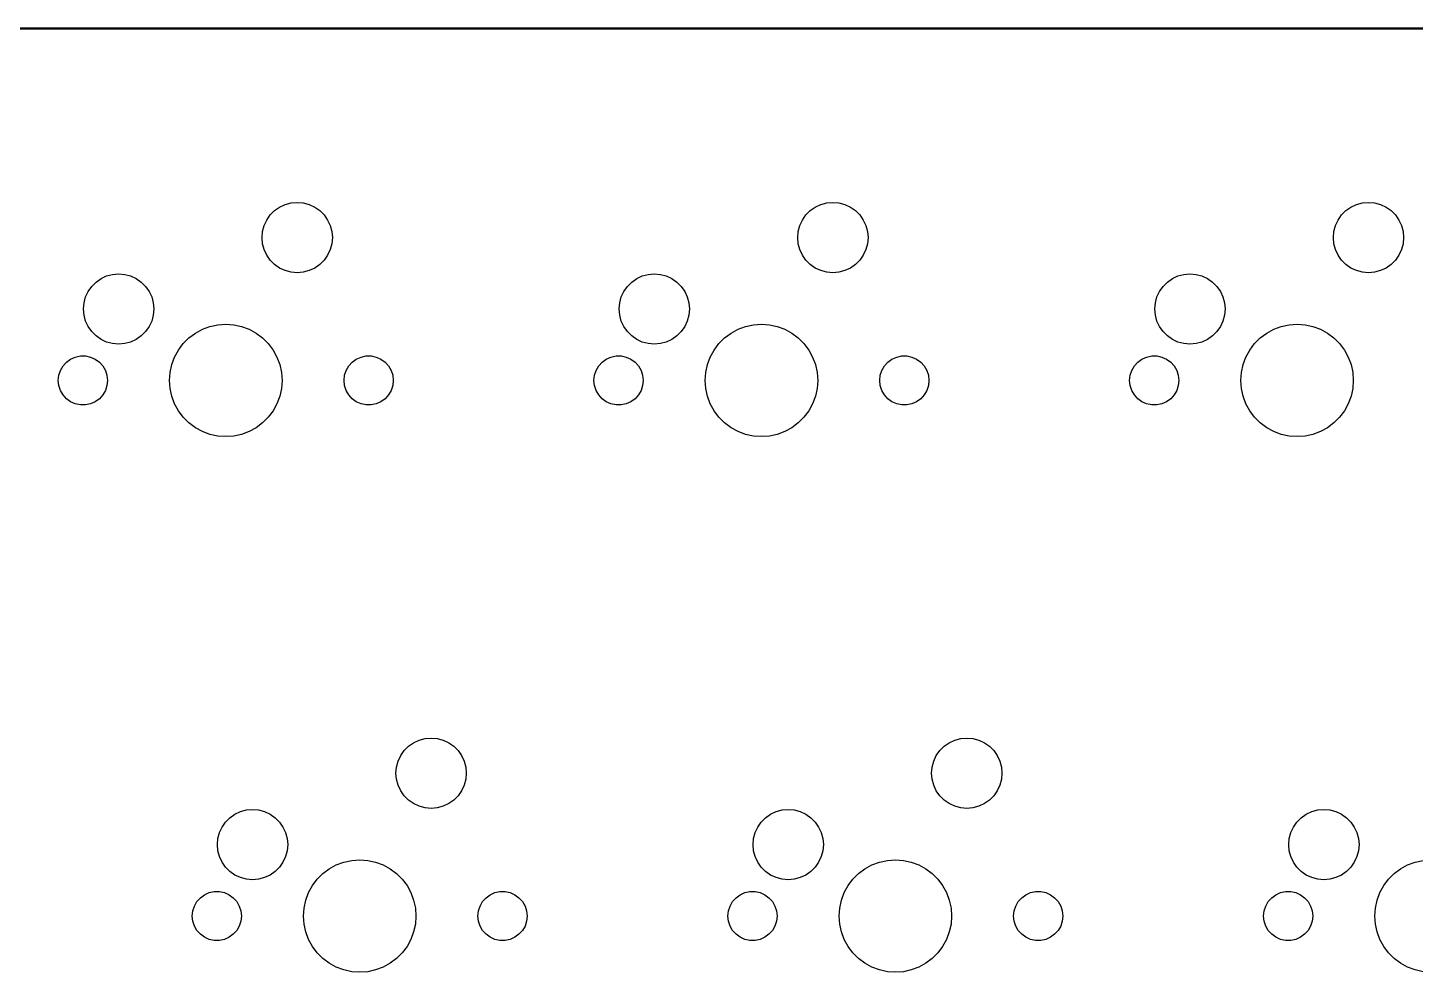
# Model space of a CAD drawing. Extents: x 24 to 270, y -104 to -21.
# Drawn here: x 165.84 to 215.18, y -54.94 to -21.35 of the extents above; entities that cross this region are included whole.
import ezdxf

# ---------------------------------------------------------------- set-up
doc = ezdxf.new("R2010")
doc.units = 0
doc.layers.add('BLACK', color=7, linetype='CONTINUOUS')

msp = doc.modelspace()

# ---------------------------------------------------------------- linework, layer by layer
at = {"layer": 'BLACK', "linetype": 'CONTINUOUS'}
for p, q in [((25.58125, -21.35), (267.58125, -21.35)), ((267.58125, -21.4), (25.58125, -21.4)), ((174.991225, -27.638509), (175.20169, -27.582115)), ((175.20169, -27.582115), (175.41875, -27.563125)), ((175.41875, -27.563125), (175.63581, -27.582115)), ((175.63581, -27.582115), (175.846275, -27.638509)), ((194.041225, -27.638509), (194.25169, -27.582115)), ((194.25169, -27.582115), (194.46875, -27.563125)), ((194.46875, -27.563125), (194.68581, -27.582115)), ((194.68581, -27.582115), (194.896275, -27.638509)), ((213.091225, -27.638509), (213.30169, -27.582115)), ((213.30169, -27.582115), (213.51875, -27.563125)), ((213.51875, -27.563125), (213.73581, -27.582115)), ((213.73581, -27.582115), (213.946275, -27.638509)), ((174.336218, -28.188125), (174.461194, -28.00964)), ((174.461194, -28.00964), (174.615265, -27.855569)), ((174.615265, -27.855569), (174.79375, -27.730593)), ((174.79375, -27.730593), (174.991225, -27.638509)), ((175.846275, -27.638509), (176.04375, -27.730593)), ((176.04375, -27.730593), (176.222235, -27.855569)), ((176.222235, -27.855569), (176.376306, -28.00964)), ((176.376306, -28.00964), (176.501282, -28.188125)), ((193.386218, -28.188125), (193.511194, -28.00964)), ((193.511194, -28.00964), (193.665265, -27.855569)), ((193.665265, -27.855569), (193.84375, -27.730593)), ((193.84375, -27.730593), (194.041225, -27.638509)), ((194.896275, -27.638509), (195.09375, -27.730593)), ((195.09375, -27.730593), (195.272235, -27.855569)), ((195.272235, -27.855569), (195.426306, -28.00964)), ((195.426306, -28.00964), (195.551282, -28.188125)), ((212.436218, -28.188125), (212.561194, -28.00964)), ((212.561194, -28.00964), (212.715265, -27.855569)), ((212.715265, -27.855569), (212.89375, -27.730593)), ((212.89375, -27.730593), (213.091225, -27.638509)), ((213.946275, -27.638509), (214.14375, -27.730593)), ((214.14375, -27.730593), (214.322235, -27.855569)), ((214.322235, -27.855569), (214.476306, -28.00964)), ((214.476306, -28.00964), (214.601282, -28.188125)), ((174.16875, -28.813125), (174.18774, -28.596065)), ((174.18774, -28.596065), (174.244134, -28.3856)), ((174.244134, -28.3856), (174.336218, -28.188125)), ((176.501282, -28.188125), (176.593366, -28.3856)), ((176.593366, -28.3856), (176.64976, -28.596065)), ((176.64976, -28.596065), (176.66875, -28.813125)), ((193.21875, -28.813125), (193.23774, -28.596065)), ((193.23774, -28.596065), (193.294134, -28.3856)), ((193.294134, -28.3856), (193.386218, -28.188125)), ((195.551282, -28.188125), (195.643366, -28.3856)), ((195.643366, -28.3856), (195.69976, -28.596065)), ((195.69976, -28.596065), (195.71875, -28.813125)), ((212.26875, -28.813125), (212.28774, -28.596065)), ((212.28774, -28.596065), (212.344134, -28.3856)), ((212.344134, -28.3856), (212.436218, -28.188125)), ((214.601282, -28.188125), (214.693366, -28.3856)), ((214.693366, -28.3856), (214.74976, -28.596065)), ((214.74976, -28.596065), (214.76875, -28.813125)), ((174.18774, -29.030185), (174.16875, -28.813125)), ((174.244134, -29.24065), (174.18774, -29.030185)), ((176.64976, -29.030185), (176.593366, -29.24065)), ((176.66875, -28.813125), (176.64976, -29.030185)), ((193.23774, -29.030185), (193.21875, -28.813125)), ((193.294134, -29.24065), (193.23774, -29.030185)), ((195.69976, -29.030185), (195.643366, -29.24065)), ((195.71875, -28.813125), (195.69976, -29.030185)), ((212.28774, -29.030185), (212.26875, -28.813125)), ((212.344134, -29.24065), (212.28774, -29.030185)), ((214.74976, -29.030185), (214.693366, -29.24065)), ((214.76875, -28.813125), (214.74976, -29.030185)), ((174.336218, -29.438125), (174.244134, -29.24065)), ((174.461194, -29.61661), (174.336218, -29.438125)), ((176.501282, -29.438125), (176.376306, -29.61661)), ((176.593366, -29.24065), (176.501282, -29.438125)), ((193.386218, -29.438125), (193.294134, -29.24065)), ((193.511194, -29.61661), (193.386218, -29.438125)), ((195.551282, -29.438125), (195.426306, -29.61661)), ((195.643366, -29.24065), (195.551282, -29.438125)), ((212.436218, -29.438125), (212.344134, -29.24065)), ((212.561194, -29.61661), (212.436218, -29.438125)), ((214.601282, -29.438125), (214.476306, -29.61661)), ((214.693366, -29.24065), (214.601282, -29.438125)), ((174.615265, -29.770681), (174.461194, -29.61661)), ((174.79375, -29.895657), (174.615265, -29.770681)), ((174.991225, -29.987741), (174.79375, -29.895657)), ((175.20169, -30.044135), (174.991225, -29.987741)), ((175.41875, -30.063125), (175.20169, -30.044135)), ((175.63581, -30.044135), (175.41875, -30.063125)), ((175.846275, -29.987741), (175.63581, -30.044135)), ((176.04375, -29.895657), (175.846275, -29.987741)), ((176.222235, -29.770681), (176.04375, -29.895657)), ((176.376306, -29.61661), (176.222235, -29.770681)), ((193.665265, -29.770681), (193.511194, -29.61661)), ((193.84375, -29.895657), (193.665265, -29.770681)), ((194.041225, -29.987741), (193.84375, -29.895657)), ((194.25169, -30.044135), (194.041225, -29.987741)), ((194.46875, -30.063125), (194.25169, -30.044135)), ((194.68581, -30.044135), (194.46875, -30.063125)), ((194.896275, -29.987741), (194.68581, -30.044135)), ((195.09375, -29.895657), (194.896275, -29.987741)), ((195.272235, -29.770681), (195.09375, -29.895657)), ((195.426306, -29.61661), (195.272235, -29.770681)), ((212.715265, -29.770681), (212.561194, -29.61661)), ((212.89375, -29.895657), (212.715265, -29.770681)), ((213.091225, -29.987741), (212.89375, -29.895657)), ((213.30169, -30.044135), (213.091225, -29.987741)), ((213.51875, -30.063125), (213.30169, -30.044135)), ((213.73581, -30.044135), (213.51875, -30.063125)), ((213.946275, -29.987741), (213.73581, -30.044135)), ((214.14375, -29.895657), (213.946275, -29.987741)), ((214.322235, -29.770681), (214.14375, -29.895657)), ((214.476306, -29.61661), (214.322235, -29.770681)), ((167.986218, -30.728125), (168.111194, -30.54964)), ((168.111194, -30.54964), (168.265265, -30.395569)), ((168.265265, -30.395569), (168.44375, -30.270593)), ((168.44375, -30.270593), (168.641225, -30.178509)), ((168.641225, -30.178509), (168.85169, -30.122115)), ((168.85169, -30.122115), (169.06875, -30.103125)), ((169.06875, -30.103125), (169.28581, -30.122115)), ((169.28581, -30.122115), (169.496275, -30.178509)), ((169.496275, -30.178509), (169.69375, -30.270593)), ((169.69375, -30.270593), (169.872235, -30.395569)), ((169.872235, -30.395569), (170.026306, -30.54964)), ((170.026306, -30.54964), (170.151282, -30.728125)), ((187.036218, -30.728125), (187.161194, -30.54964)), ((187.161194, -30.54964), (187.315265, -30.395569)), ((187.315265, -30.395569), (187.49375, -30.270593)), ((187.49375, -30.270593), (187.691225, -30.178509)), ((187.691225, -30.178509), (187.90169, -30.122115)), ((187.90169, -30.122115), (188.11875, -30.103125)), ((188.11875, -30.103125), (188.33581, -30.122115)), ((188.33581, -30.122115), (188.546275, -30.178509)), ((188.546275, -30.178509), (188.74375, -30.270593)), ((188.74375, -30.270593), (188.922235, -30.395569)), ((188.922235, -30.395569), (189.076306, -30.54964)), ((189.076306, -30.54964), (189.201282, -30.728125)), ((206.086218, -30.728125), (206.211194, -30.54964)), ((206.211194, -30.54964), (206.365265, -30.395569)), ((206.365265, -30.395569), (206.54375, -30.270593)), ((206.54375, -30.270593), (206.741225, -30.178509)), ((206.741225, -30.178509), (206.95169, -30.122115)), ((206.95169, -30.122115), (207.16875, -30.103125)), ((207.16875, -30.103125), (207.38581, -30.122115)), ((207.38581, -30.122115), (207.596275, -30.178509)), ((207.596275, -30.178509), (207.79375, -30.270593)), ((207.79375, -30.270593), (207.972235, -30.395569)), ((207.972235, -30.395569), (208.126306, -30.54964)), ((208.126306, -30.54964), (208.251282, -30.728125)), ((167.83774, -31.136065), (167.894134, -30.9256)), ((167.894134, -30.9256), (167.986218, -30.728125)), ((170.151282, -30.728125), (170.243366, -30.9256)), ((170.243366, -30.9256), (170.29976, -31.136065)), ((186.88774, -31.136065), (186.944134, -30.9256)), ((186.944134, -30.9256), (187.036218, -30.728125)), ((189.201282, -30.728125), (189.293366, -30.9256)), ((189.293366, -30.9256), (189.34976, -31.136065)), ((205.93774, -31.136065), (205.994134, -30.9256)), ((205.994134, -30.9256), (206.086218, -30.728125)), ((208.251282, -30.728125), (208.343366, -30.9256)), ((208.343366, -30.9256), (208.39976, -31.136065)), ((167.81875, -31.353125), (167.83774, -31.136065)), ((167.83774, -31.570185), (167.81875, -31.353125)), ((167.894134, -31.78065), (167.83774, -31.570185)), ((170.29976, -31.570185), (170.243366, -31.78065)), ((170.29976, -31.136065), (170.31875, -31.353125)), ((170.31875, -31.353125), (170.29976, -31.570185)), ((186.86875, -31.353125), (186.88774, -31.136065)), ((186.88774, -31.570185), (186.86875, -31.353125)), ((186.944134, -31.78065), (186.88774, -31.570185)), ((189.34976, -31.570185), (189.293366, -31.78065)), ((189.34976, -31.136065), (189.36875, -31.353125)), ((189.36875, -31.353125), (189.34976, -31.570185)), ((205.91875, -31.353125), (205.93774, -31.136065)), ((205.93774, -31.570185), (205.91875, -31.353125)), ((205.994134, -31.78065), (205.93774, -31.570185)), ((208.39976, -31.570185), (208.343366, -31.78065)), ((208.39976, -31.136065), (208.41875, -31.353125)), ((208.41875, -31.353125), (208.39976, -31.570185)), ((167.986218, -31.978125), (167.894134, -31.78065)), ((168.111194, -32.15661), (167.986218, -31.978125)), ((170.151282, -31.978125), (170.026306, -32.15661)), ((170.243366, -31.78065), (170.151282, -31.978125)), ((171.797468, -32.210618), (172.04792, -32.073861)), ((172.04792, -32.073861), (172.315285, -31.974139)), ((172.315285, -31.974139), (172.59412, -31.913482)), ((172.59412, -31.913482), (172.87875, -31.893125)), ((172.87875, -31.893125), (173.16338, -31.913482)), ((173.16338, -31.913482), (173.442215, -31.974139)), ((173.442215, -31.974139), (173.70958, -32.073861)), ((173.70958, -32.073861), (173.960032, -32.210618)), ((187.036218, -31.978125), (186.944134, -31.78065)), ((187.161194, -32.15661), (187.036218, -31.978125)), ((189.201282, -31.978125), (189.076306, -32.15661)), ((189.293366, -31.78065), (189.201282, -31.978125)), ((190.847468, -32.210618), (191.09792, -32.073861)), ((191.09792, -32.073861), (191.365285, -31.974139)), ((191.365285, -31.974139), (191.64412, -31.913482)), ((191.64412, -31.913482), (191.92875, -31.893125)), ((191.92875, -31.893125), (192.21338, -31.913482)), ((192.21338, -31.913482), (192.492215, -31.974139)), ((192.492215, -31.974139), (192.75958, -32.073861)), ((192.75958, -32.073861), (193.010032, -32.210618)), ((206.086218, -31.978125), (205.994134, -31.78065)), ((206.211194, -32.15661), (206.086218, -31.978125)), ((208.251282, -31.978125), (208.126306, -32.15661)), ((208.343366, -31.78065), (208.251282, -31.978125)), ((209.897468, -32.210618), (210.14792, -32.073861)), ((210.14792, -32.073861), (210.415285, -31.974139)), ((210.415285, -31.974139), (210.69412, -31.913482)), ((210.69412, -31.913482), (210.97875, -31.893125)), ((210.97875, -31.893125), (211.26338, -31.913482)), ((211.26338, -31.913482), (211.542215, -31.974139)), ((211.542215, -31.974139), (211.80958, -32.073861)), ((211.80958, -32.073861), (212.060032, -32.210618)), ((168.265265, -32.310681), (168.111194, -32.15661)), ((168.44375, -32.435657), (168.265265, -32.310681)), ((168.641225, -32.527741), (168.44375, -32.435657)), ((168.85169, -32.584135), (168.641225, -32.527741)), ((169.496275, -32.527741), (169.28581, -32.584135)), ((169.69375, -32.435657), (169.496275, -32.527741)), ((169.872235, -32.310681), (169.69375, -32.435657)), ((170.026306, -32.15661), (169.872235, -32.310681)), ((171.367251, -32.583404), (171.569029, -32.381626)), ((171.569029, -32.381626), (171.797468, -32.210618)), ((173.960032, -32.210618), (174.188471, -32.381626)), ((174.188471, -32.381626), (174.390249, -32.583404)), ((187.315265, -32.310681), (187.161194, -32.15661)), ((187.49375, -32.435657), (187.315265, -32.310681)), ((187.691225, -32.527741), (187.49375, -32.435657)), ((187.90169, -32.584135), (187.691225, -32.527741)), ((188.546275, -32.527741), (188.33581, -32.584135)), ((188.74375, -32.435657), (188.546275, -32.527741)), ((188.922235, -32.310681), (188.74375, -32.435657)), ((189.076306, -32.15661), (188.922235, -32.310681)), ((190.417251, -32.583404), (190.619029, -32.381626)), ((190.619029, -32.381626), (190.847468, -32.210618)), ((193.010032, -32.210618), (193.238471, -32.381626)), ((193.238471, -32.381626), (193.440249, -32.583404)), ((206.365265, -32.310681), (206.211194, -32.15661)), ((206.54375, -32.435657), (206.365265, -32.310681)), ((206.741225, -32.527741), (206.54375, -32.435657)), ((206.95169, -32.584135), (206.741225, -32.527741)), ((207.596275, -32.527741), (207.38581, -32.584135)), ((207.79375, -32.435657), (207.596275, -32.527741)), ((207.972235, -32.310681), (207.79375, -32.435657)), ((208.126306, -32.15661), (207.972235, -32.310681)), ((209.467251, -32.583404), (209.669029, -32.381626)), ((209.669029, -32.381626), (209.897468, -32.210618)), ((212.060032, -32.210618), (212.288471, -32.381626)), ((212.288471, -32.381626), (212.490249, -32.583404)), ((167.52836, -33.060951), (167.707288, -33.022918)), ((167.707288, -33.022918), (167.890212, -33.022918)), ((167.890212, -33.022918), (168.06914, -33.060951)), ((169.06875, -32.603125), (168.85169, -32.584135)), ((169.28581, -32.584135), (169.06875, -32.603125)), ((171.059486, -33.062295), (171.196243, -32.811843)), ((171.196243, -32.811843), (171.367251, -32.583404)), ((174.390249, -32.583404), (174.561257, -32.811843)), ((174.561257, -32.811843), (174.698014, -33.062295)), ((177.68836, -33.060951), (177.867288, -33.022918)), ((177.867288, -33.022918), (178.050212, -33.022918)), ((178.050212, -33.022918), (178.22914, -33.060951)), ((186.57836, -33.060951), (186.757288, -33.022918)), ((186.757288, -33.022918), (186.940212, -33.022918)), ((186.940212, -33.022918), (187.11914, -33.060951)), ((188.11875, -32.603125), (187.90169, -32.584135)), ((188.33581, -32.584135), (188.11875, -32.603125)), ((190.109486, -33.062295), (190.246243, -32.811843)), ((190.246243, -32.811843), (190.417251, -32.583404)), ((193.440249, -32.583404), (193.611257, -32.811843)), ((193.611257, -32.811843), (193.748014, -33.062295)), ((196.73836, -33.060951), (196.917288, -33.022918)), ((196.917288, -33.022918), (197.100212, -33.022918)), ((197.100212, -33.022918), (197.27914, -33.060951)), ((205.62836, -33.060951), (205.807288, -33.022918)), ((205.807288, -33.022918), (205.990212, -33.022918)), ((205.990212, -33.022918), (206.16914, -33.060951)), ((207.16875, -32.603125), (206.95169, -32.584135)), ((207.38581, -32.584135), (207.16875, -32.603125)), ((209.159486, -33.062295), (209.296243, -32.811843)), ((209.296243, -32.811843), (209.467251, -32.583404)), ((212.490249, -32.583404), (212.661257, -32.811843)), ((212.661257, -32.811843), (212.798014, -33.062295)), ((166.942871, -33.711202), (166.999398, -33.53723)), ((166.999398, -33.53723), (167.09086, -33.378813)), ((167.09086, -33.378813), (167.213261, -33.242873)), ((167.213261, -33.242873), (167.36125, -33.135353)), ((167.36125, -33.135353), (167.52836, -33.060951)), ((168.06914, -33.060951), (168.23625, -33.135353)), ((168.23625, -33.135353), (168.384239, -33.242873)), ((168.384239, -33.242873), (168.50664, -33.378813)), ((168.50664, -33.378813), (168.598102, -33.53723)), ((168.598102, -33.53723), (168.654629, -33.711202)), ((170.899107, -33.608495), (170.959764, -33.32966)), ((170.959764, -33.32966), (171.059486, -33.062295)), ((174.698014, -33.062295), (174.797736, -33.32966)), ((174.797736, -33.32966), (174.858393, -33.608495)), ((177.102871, -33.711202), (177.159398, -33.53723)), ((177.159398, -33.53723), (177.25086, -33.378813)), ((177.25086, -33.378813), (177.373261, -33.242873)), ((177.373261, -33.242873), (177.52125, -33.135353)), ((177.52125, -33.135353), (177.68836, -33.060951)), ((178.22914, -33.060951), (178.39625, -33.135353)), ((178.39625, -33.135353), (178.544239, -33.242873)), ((178.544239, -33.242873), (178.66664, -33.378813)), ((178.66664, -33.378813), (178.758102, -33.53723)), ((178.758102, -33.53723), (178.814629, -33.711202)), ((185.992871, -33.711202), (186.049398, -33.53723)), ((186.049398, -33.53723), (186.14086, -33.378813)), ((186.14086, -33.378813), (186.263261, -33.242873)), ((186.263261, -33.242873), (186.41125, -33.135353)), ((186.41125, -33.135353), (186.57836, -33.060951)), ((187.11914, -33.060951), (187.28625, -33.135353)), ((187.28625, -33.135353), (187.434239, -33.242873)), ((187.434239, -33.242873), (187.55664, -33.378813)), ((187.55664, -33.378813), (187.648102, -33.53723)), ((187.648102, -33.53723), (187.704629, -33.711202)), ((189.949107, -33.608495), (190.009764, -33.32966)), ((190.009764, -33.32966), (190.109486, -33.062295)), ((193.748014, -33.062295), (193.847736, -33.32966)), ((193.847736, -33.32966), (193.908393, -33.608495)), ((196.152871, -33.711202), (196.209398, -33.53723)), ((196.209398, -33.53723), (196.30086, -33.378813)), ((196.30086, -33.378813), (196.423261, -33.242873)), ((196.423261, -33.242873), (196.57125, -33.135353)), ((196.57125, -33.135353), (196.73836, -33.060951)), ((197.27914, -33.060951), (197.44625, -33.135353)), ((197.44625, -33.135353), (197.594239, -33.242873)), ((197.594239, -33.242873), (197.71664, -33.378813)), ((197.71664, -33.378813), (197.808102, -33.53723)), ((197.808102, -33.53723), (197.864629, -33.711202)), ((205.042871, -33.711202), (205.099398, -33.53723)), ((205.099398, -33.53723), (205.19086, -33.378813)), ((205.19086, -33.378813), (205.313261, -33.242873)), ((205.313261, -33.242873), (205.46125, -33.135353)), ((205.46125, -33.135353), (205.62836, -33.060951)), ((206.16914, -33.060951), (206.33625, -33.135353)), ((206.33625, -33.135353), (206.484239, -33.242873)), ((206.484239, -33.242873), (206.60664, -33.378813)), ((206.60664, -33.378813), (206.698102, -33.53723)), ((206.698102, -33.53723), (206.754629, -33.711202)), ((208.999107, -33.608495), (209.059764, -33.32966)), ((209.059764, -33.32966), (209.159486, -33.062295)), ((212.798014, -33.062295), (212.897736, -33.32966)), ((212.897736, -33.32966), (212.958393, -33.608495)), ((166.92375, -33.893125), (166.942871, -33.711202)), ((166.942871, -34.075048), (166.92375, -33.893125)), ((168.654629, -33.711202), (168.67375, -33.893125)), ((168.67375, -33.893125), (168.654629, -34.075048)), ((170.87875, -33.893125), (170.899107, -33.608495)), ((170.899107, -34.177755), (170.87875, -33.893125)), ((174.858393, -33.608495), (174.87875, -33.893125)), ((174.87875, -33.893125), (174.858393, -34.177755)), ((177.08375, -33.893125), (177.102871, -33.711202)), ((177.102871, -34.075048), (177.08375, -33.893125)), ((178.814629, -33.711202), (178.83375, -33.893125)), ((178.83375, -33.893125), (178.814629, -34.075048)), ((185.97375, -33.893125), (185.992871, -33.711202)), ((185.992871, -34.075048), (185.97375, -33.893125)), ((187.704629, -33.711202), (187.72375, -33.893125)), ((187.72375, -33.893125), (187.704629, -34.075048)), ((189.92875, -33.893125), (189.949107, -33.608495)), ((189.949107, -34.177755), (189.92875, -33.893125)), ((193.908393, -33.608495), (193.92875, -33.893125)), ((193.92875, -33.893125), (193.908393, -34.177755)), ((196.13375, -33.893125), (196.152871, -33.711202)), ((196.152871, -34.075048), (196.13375, -33.893125)), ((197.864629, -33.711202), (197.88375, -33.893125)), ((197.88375, -33.893125), (197.864629, -34.075048)), ((205.02375, -33.893125), (205.042871, -33.711202)), ((205.042871, -34.075048), (205.02375, -33.893125)), ((206.754629, -33.711202), (206.77375, -33.893125)), ((206.77375, -33.893125), (206.754629, -34.075048)), ((208.97875, -33.893125), (208.999107, -33.608495)), ((208.999107, -34.177755), (208.97875, -33.893125)), ((212.958393, -33.608495), (212.97875, -33.893125)), ((212.97875, -33.893125), (212.958393, -34.177755)), ((166.999398, -34.24902), (166.942871, -34.075048)), ((167.09086, -34.407437), (166.999398, -34.24902)), ((167.213261, -34.543377), (167.09086, -34.407437)), ((168.50664, -34.407437), (168.384239, -34.543377)), ((168.598102, -34.24902), (168.50664, -34.407437)), ((168.654629, -34.075048), (168.598102, -34.24902)), ((170.959764, -34.45659), (170.899107, -34.177755)), ((171.059486, -34.723955), (170.959764, -34.45659)), ((174.797736, -34.45659), (174.698014, -34.723955)), ((174.858393, -34.177755), (174.797736, -34.45659)), ((177.159398, -34.24902), (177.102871, -34.075048)), ((177.25086, -34.407437), (177.159398, -34.24902)), ((177.373261, -34.543377), (177.25086, -34.407437)), ((178.66664, -34.407437), (178.544239, -34.543377)), ((178.758102, -34.24902), (178.66664, -34.407437)), ((178.814629, -34.075048), (178.758102, -34.24902)), ((186.049398, -34.24902), (185.992871, -34.075048)), ((186.14086, -34.407437), (186.049398, -34.24902)), ((186.263261, -34.543377), (186.14086, -34.407437)), ((187.55664, -34.407437), (187.434239, -34.543377)), ((187.648102, -34.24902), (187.55664, -34.407437)), ((187.704629, -34.075048), (187.648102, -34.24902)), ((190.009764, -34.45659), (189.949107, -34.177755)), ((190.109486, -34.723955), (190.009764, -34.45659)), ((193.847736, -34.45659), (193.748014, -34.723955)), ((193.908393, -34.177755), (193.847736, -34.45659)), ((196.209398, -34.24902), (196.152871, -34.075048)), ((196.30086, -34.407437), (196.209398, -34.24902)), ((196.423261, -34.543377), (196.30086, -34.407437)), ((197.71664, -34.407437), (197.594239, -34.543377)), ((197.808102, -34.24902), (197.71664, -34.407437)), ((197.864629, -34.075048), (197.808102, -34.24902)), ((205.099398, -34.24902), (205.042871, -34.075048)), ((205.19086, -34.407437), (205.099398, -34.24902)), ((205.313261, -34.543377), (205.19086, -34.407437)), ((206.60664, -34.407437), (206.484239, -34.543377)), ((206.698102, -34.24902), (206.60664, -34.407437)), ((206.754629, -34.075048), (206.698102, -34.24902)), ((209.059764, -34.45659), (208.999107, -34.177755)), ((209.159486, -34.723955), (209.059764, -34.45659)), ((212.897736, -34.45659), (212.798014, -34.723955)), ((212.958393, -34.177755), (212.897736, -34.45659)), ((167.36125, -34.650897), (167.213261, -34.543377)), ((167.52836, -34.725299), (167.36125, -34.650897)), ((167.707288, -34.763332), (167.52836, -34.725299)), ((167.890212, -34.763332), (167.707288, -34.763332)), ((168.06914, -34.725299), (167.890212, -34.763332)), ((168.23625, -34.650897), (168.06914, -34.725299)), ((168.384239, -34.543377), (168.23625, -34.650897)), ((171.196243, -34.974407), (171.059486, -34.723955)), ((171.367251, -35.202846), (171.196243, -34.974407)), ((174.561257, -34.974407), (174.390249, -35.202846)), ((174.698014, -34.723955), (174.561257, -34.974407)), ((177.52125, -34.650897), (177.373261, -34.543377)), ((177.68836, -34.725299), (177.52125, -34.650897)), ((177.867288, -34.763332), (177.68836, -34.725299)), ((178.050212, -34.763332), (177.867288, -34.763332)), ((178.22914, -34.725299), (178.050212, -34.763332)), ((178.39625, -34.650897), (178.22914, -34.725299)), ((178.544239, -34.543377), (178.39625, -34.650897)), ((186.41125, -34.650897), (186.263261, -34.543377)), ((186.57836, -34.725299), (186.41125, -34.650897)), ((186.757288, -34.763332), (186.57836, -34.725299)), ((186.940212, -34.763332), (186.757288, -34.763332)), ((187.11914, -34.725299), (186.940212, -34.763332)), ((187.28625, -34.650897), (187.11914, -34.725299)), ((187.434239, -34.543377), (187.28625, -34.650897)), ((190.246243, -34.974407), (190.109486, -34.723955)), ((190.417251, -35.202846), (190.246243, -34.974407)), ((193.611257, -34.974407), (193.440249, -35.202846)), ((193.748014, -34.723955), (193.611257, -34.974407)), ((196.57125, -34.650897), (196.423261, -34.543377)), ((196.73836, -34.725299), (196.57125, -34.650897)), ((196.917288, -34.763332), (196.73836, -34.725299)), ((197.100212, -34.763332), (196.917288, -34.763332)), ((197.27914, -34.725299), (197.100212, -34.763332)), ((197.44625, -34.650897), (197.27914, -34.725299)), ((197.594239, -34.543377), (197.44625, -34.650897)), ((205.46125, -34.650897), (205.313261, -34.543377)), ((205.62836, -34.725299), (205.46125, -34.650897)), ((205.807288, -34.763332), (205.62836, -34.725299)), ((205.990212, -34.763332), (205.807288, -34.763332)), ((206.16914, -34.725299), (205.990212, -34.763332)), ((206.33625, -34.650897), (206.16914, -34.725299)), ((206.484239, -34.543377), (206.33625, -34.650897)), ((209.296243, -34.974407), (209.159486, -34.723955)), ((209.467251, -35.202846), (209.296243, -34.974407)), ((212.661257, -34.974407), (212.490249, -35.202846)), ((212.798014, -34.723955), (212.661257, -34.974407)), ((171.569029, -35.404624), (171.367251, -35.202846)), ((171.797468, -35.575632), (171.569029, -35.404624)), ((174.188471, -35.404624), (173.960032, -35.575632)), ((174.390249, -35.202846), (174.188471, -35.404624)), ((190.619029, -35.404624), (190.417251, -35.202846)), ((190.847468, -35.575632), (190.619029, -35.404624)), ((193.238471, -35.404624), (193.010032, -35.575632)), ((193.440249, -35.202846), (193.238471, -35.404624)), ((209.669029, -35.404624), (209.467251, -35.202846)), ((209.897468, -35.575632), (209.669029, -35.404624)), ((212.288471, -35.404624), (212.060032, -35.575632)), ((212.490249, -35.202846), (212.288471, -35.404624)), ((172.04792, -35.712389), (171.797468, -35.575632)), ((172.315285, -35.812111), (172.04792, -35.712389)), ((172.59412, -35.872768), (172.315285, -35.812111)), ((172.87875, -35.893125), (172.59412, -35.872768)), ((173.16338, -35.872768), (172.87875, -35.893125)), ((173.442215, -35.812111), (173.16338, -35.872768)), ((173.70958, -35.712389), (173.442215, -35.812111)), ((173.960032, -35.575632), (173.70958, -35.712389)), ((191.09792, -35.712389), (190.847468, -35.575632)), ((191.365285, -35.812111), (191.09792, -35.712389)), ((191.64412, -35.872768), (191.365285, -35.812111)), ((191.92875, -35.893125), (191.64412, -35.872768)), ((192.21338, -35.872768), (191.92875, -35.893125)), ((192.492215, -35.812111), (192.21338, -35.872768)), ((192.75958, -35.712389), (192.492215, -35.812111)), ((193.010032, -35.575632), (192.75958, -35.712389)), ((210.14792, -35.712389), (209.897468, -35.575632)), ((210.415285, -35.812111), (210.14792, -35.712389)), ((210.69412, -35.872768), (210.415285, -35.812111)), ((210.97875, -35.893125), (210.69412, -35.872768)), ((211.26338, -35.872768), (210.97875, -35.893125)), ((211.542215, -35.812111), (211.26338, -35.872768)), ((211.80958, -35.712389), (211.542215, -35.812111)), ((212.060032, -35.575632), (211.80958, -35.712389)), ((179.377765, -46.905569), (179.55625, -46.780593)), ((179.55625, -46.780593), (179.753725, -46.688509)), ((179.753725, -46.688509), (179.96419, -46.632115)), ((179.96419, -46.632115), (180.18125, -46.613125)), ((180.18125, -46.613125), (180.39831, -46.632115)), ((180.39831, -46.632115), (180.608775, -46.688509)), ((180.608775, -46.688509), (180.80625, -46.780593)), ((180.80625, -46.780593), (180.984735, -46.905569)), ((198.427765, -46.905569), (198.60625, -46.780593)), ((198.60625, -46.780593), (198.803725, -46.688509)), ((198.803725, -46.688509), (199.01419, -46.632115)), ((199.01419, -46.632115), (199.23125, -46.613125)), ((199.23125, -46.613125), (199.44831, -46.632115)), ((199.44831, -46.632115), (199.658775, -46.688509)), ((199.658775, -46.688509), (199.85625, -46.780593)), ((199.85625, -46.780593), (200.034735, -46.905569)), ((179.006634, -47.4356), (179.098718, -47.238125)), ((179.098718, -47.238125), (179.223694, -47.05964)), ((179.223694, -47.05964), (179.377765, -46.905569)), ((180.984735, -46.905569), (181.138806, -47.05964)), ((181.138806, -47.05964), (181.263782, -47.238125)), ((181.263782, -47.238125), (181.355866, -47.4356)), ((198.056634, -47.4356), (198.148718, -47.238125)), ((198.148718, -47.238125), (198.273694, -47.05964)), ((198.273694, -47.05964), (198.427765, -46.905569)), ((200.034735, -46.905569), (200.188806, -47.05964)), ((200.188806, -47.05964), (200.313782, -47.238125)), ((200.313782, -47.238125), (200.405866, -47.4356)), ((178.93125, -47.863125), (178.95024, -47.646065)), ((178.95024, -48.080185), (178.93125, -47.863125)), ((178.95024, -47.646065), (179.006634, -47.4356)), ((181.355866, -47.4356), (181.41226, -47.646065)), ((181.41226, -47.646065), (181.43125, -47.863125)), ((181.43125, -47.863125), (181.41226, -48.080185)), ((197.98125, -47.863125), (198.00024, -47.646065)), ((198.00024, -48.080185), (197.98125, -47.863125)), ((198.00024, -47.646065), (198.056634, -47.4356)), ((200.405866, -47.4356), (200.46226, -47.646065)), ((200.46226, -47.646065), (200.48125, -47.863125)), ((200.48125, -47.863125), (200.46226, -48.080185)), ((179.006634, -48.29065), (178.95024, -48.080185)), ((179.098718, -48.488125), (179.006634, -48.29065)), ((181.355866, -48.29065), (181.263782, -48.488125)), ((181.41226, -48.080185), (181.355866, -48.29065)), ((198.056634, -48.29065), (198.00024, -48.080185)), ((198.148718, -48.488125), (198.056634, -48.29065)), ((200.405866, -48.29065), (200.313782, -48.488125)), ((200.46226, -48.080185), (200.405866, -48.29065)), ((179.223694, -48.66661), (179.098718, -48.488125)), ((179.377765, -48.820681), (179.223694, -48.66661)), ((179.55625, -48.945657), (179.377765, -48.820681)), ((180.984735, -48.820681), (180.80625, -48.945657)), ((181.138806, -48.66661), (180.984735, -48.820681)), ((181.263782, -48.488125), (181.138806, -48.66661)), ((198.273694, -48.66661), (198.148718, -48.488125)), ((198.427765, -48.820681), (198.273694, -48.66661)), ((198.60625, -48.945657), (198.427765, -48.820681)), ((200.034735, -48.820681), (199.85625, -48.945657)), ((200.188806, -48.66661), (200.034735, -48.820681)), ((200.313782, -48.488125), (200.188806, -48.66661)), ((173.027765, -49.445569), (173.20625, -49.320593)), ((173.20625, -49.320593), (173.403725, -49.228509)), ((173.403725, -49.228509), (173.61419, -49.172115)), ((173.61419, -49.172115), (173.83125, -49.153125)), ((173.83125, -49.153125), (174.04831, -49.172115)), ((174.04831, -49.172115), (174.258775, -49.228509)), ((174.258775, -49.228509), (174.45625, -49.320593)), ((174.45625, -49.320593), (174.634735, -49.445569)), ((179.753725, -49.037741), (179.55625, -48.945657)), ((179.96419, -49.094135), (179.753725, -49.037741)), ((180.18125, -49.113125), (179.96419, -49.094135)), ((180.39831, -49.094135), (180.18125, -49.113125)), ((180.608775, -49.037741), (180.39831, -49.094135)), ((180.80625, -48.945657), (180.608775, -49.037741)), ((192.077765, -49.445569), (192.25625, -49.320593)), ((192.25625, -49.320593), (192.453725, -49.228509)), ((192.453725, -49.228509), (192.66419, -49.172115)), ((192.66419, -49.172115), (192.88125, -49.153125)), ((192.88125, -49.153125), (193.09831, -49.172115)), ((193.09831, -49.172115), (193.308775, -49.228509)), ((193.308775, -49.228509), (193.50625, -49.320593)), ((193.50625, -49.320593), (193.684735, -49.445569)), ((198.803725, -49.037741), (198.60625, -48.945657)), ((199.01419, -49.094135), (198.803725, -49.037741)), ((199.23125, -49.113125), (199.01419, -49.094135)), ((199.44831, -49.094135), (199.23125, -49.113125)), ((199.658775, -49.037741), (199.44831, -49.094135)), ((199.85625, -48.945657), (199.658775, -49.037741)), ((211.127765, -49.445569), (211.30625, -49.320593)), ((211.30625, -49.320593), (211.503725, -49.228509)), ((211.503725, -49.228509), (211.71419, -49.172115)), ((211.71419, -49.172115), (211.93125, -49.153125)), ((211.93125, -49.153125), (212.14831, -49.172115)), ((212.14831, -49.172115), (212.358775, -49.228509)), ((212.358775, -49.228509), (212.55625, -49.320593)), ((212.55625, -49.320593), (212.734735, -49.445569)), ((172.656634, -49.9756), (172.748718, -49.778125)), ((172.748718, -49.778125), (172.873694, -49.59964)), ((172.873694, -49.59964), (173.027765, -49.445569)), ((174.634735, -49.445569), (174.788806, -49.59964)), ((174.788806, -49.59964), (174.913782, -49.778125)), ((174.913782, -49.778125), (175.005866, -49.9756)), ((191.706634, -49.9756), (191.798718, -49.778125)), ((191.798718, -49.778125), (191.923694, -49.59964)), ((191.923694, -49.59964), (192.077765, -49.445569)), ((193.684735, -49.445569), (193.838806, -49.59964)), ((193.838806, -49.59964), (193.963782, -49.778125)), ((193.963782, -49.778125), (194.055866, -49.9756)), ((210.756634, -49.9756), (210.848718, -49.778125)), ((210.848718, -49.778125), (210.973694, -49.59964)), ((210.973694, -49.59964), (211.127765, -49.445569)), ((212.734735, -49.445569), (212.888806, -49.59964)), ((212.888806, -49.59964), (213.013782, -49.778125)), ((213.013782, -49.778125), (213.105866, -49.9756)), ((172.58125, -50.403125), (172.60024, -50.186065)), ((172.60024, -50.186065), (172.656634, -49.9756)), ((175.005866, -49.9756), (175.06226, -50.186065)), ((175.06226, -50.186065), (175.08125, -50.403125)), ((191.63125, -50.403125), (191.65024, -50.186065)), ((191.65024, -50.186065), (191.706634, -49.9756)), ((194.055866, -49.9756), (194.11226, -50.186065)), ((194.11226, -50.186065), (194.13125, -50.403125)), ((210.68125, -50.403125), (210.70024, -50.186065)), ((210.70024, -50.186065), (210.756634, -49.9756)), ((213.105866, -49.9756), (213.16226, -50.186065)), ((213.16226, -50.186065), (213.18125, -50.403125)), ((172.60024, -50.620185), (172.58125, -50.403125)), ((172.656634, -50.83065), (172.60024, -50.620185)), ((175.06226, -50.620185), (175.005866, -50.83065)), ((175.08125, -50.403125), (175.06226, -50.620185)), ((191.65024, -50.620185), (191.63125, -50.403125)), ((191.706634, -50.83065), (191.65024, -50.620185)), ((194.11226, -50.620185), (194.055866, -50.83065)), ((194.13125, -50.403125), (194.11226, -50.620185)), ((210.70024, -50.620185), (210.68125, -50.403125)), ((210.756634, -50.83065), (210.70024, -50.620185)), ((213.16226, -50.620185), (213.105866, -50.83065)), ((213.18125, -50.403125), (213.16226, -50.620185)), ((172.748718, -51.028125), (172.656634, -50.83065)), ((172.873694, -51.20661), (172.748718, -51.028125)), ((173.027765, -51.360681), (172.873694, -51.20661)), ((174.788806, -51.20661), (174.634735, -51.360681)), ((174.913782, -51.028125), (174.788806, -51.20661)), ((175.005866, -50.83065), (174.913782, -51.028125)), ((176.331529, -51.431626), (176.559968, -51.260618)), ((176.559968, -51.260618), (176.81042, -51.123861)), ((176.81042, -51.123861), (177.077785, -51.024139)), ((177.077785, -51.024139), (177.35662, -50.963482)), ((177.35662, -50.963482), (177.64125, -50.943125)), ((177.64125, -50.943125), (177.92588, -50.963482)), ((177.92588, -50.963482), (178.204715, -51.024139)), ((178.204715, -51.024139), (178.47208, -51.123861)), ((178.47208, -51.123861), (178.722532, -51.260618)), ((178.722532, -51.260618), (178.950971, -51.431626)), ((191.798718, -51.028125), (191.706634, -50.83065)), ((191.923694, -51.20661), (191.798718, -51.028125)), ((192.077765, -51.360681), (191.923694, -51.20661)), ((193.838806, -51.20661), (193.684735, -51.360681)), ((193.963782, -51.028125), (193.838806, -51.20661)), ((194.055866, -50.83065), (193.963782, -51.028125)), ((195.381529, -51.431626), (195.609968, -51.260618)), ((195.609968, -51.260618), (195.86042, -51.123861)), ((195.86042, -51.123861), (196.127785, -51.024139)), ((196.127785, -51.024139), (196.40662, -50.963482)), ((196.40662, -50.963482), (196.69125, -50.943125)), ((196.69125, -50.943125), (196.97588, -50.963482)), ((196.97588, -50.963482), (197.254715, -51.024139)), ((197.254715, -51.024139), (197.52208, -51.123861)), ((197.52208, -51.123861), (197.772532, -51.260618)), ((197.772532, -51.260618), (198.000971, -51.431626)), ((210.848718, -51.028125), (210.756634, -50.83065)), ((210.973694, -51.20661), (210.848718, -51.028125)), ((211.127765, -51.360681), (210.973694, -51.20661)), ((212.888806, -51.20661), (212.734735, -51.360681)), ((213.013782, -51.028125), (212.888806, -51.20661)), ((213.105866, -50.83065), (213.013782, -51.028125)), ((214.431529, -51.431626), (214.659968, -51.260618)), ((214.659968, -51.260618), (214.91042, -51.123861)), ((214.91042, -51.123861), (215.177785, -51.024139)), ((215.177785, -51.024139), (215.45662, -50.963482)), ((173.20625, -51.485657), (173.027765, -51.360681)), ((173.403725, -51.577741), (173.20625, -51.485657)), ((173.61419, -51.634135), (173.403725, -51.577741)), ((173.83125, -51.653125), (173.61419, -51.634135)), ((174.04831, -51.634135), (173.83125, -51.653125)), ((174.258775, -51.577741), (174.04831, -51.634135)), ((174.45625, -51.485657), (174.258775, -51.577741)), ((174.634735, -51.360681), (174.45625, -51.485657)), ((175.958743, -51.861843), (176.129751, -51.633404)), ((176.129751, -51.633404), (176.331529, -51.431626)), ((178.950971, -51.431626), (179.152749, -51.633404)), ((179.152749, -51.633404), (179.323757, -51.861843)), ((192.25625, -51.485657), (192.077765, -51.360681)), ((192.453725, -51.577741), (192.25625, -51.485657)), ((192.66419, -51.634135), (192.453725, -51.577741)), ((192.88125, -51.653125), (192.66419, -51.634135)), ((193.09831, -51.634135), (192.88125, -51.653125)), ((193.308775, -51.577741), (193.09831, -51.634135)), ((193.50625, -51.485657), (193.308775, -51.577741)), ((193.684735, -51.360681), (193.50625, -51.485657)), ((195.008743, -51.861843), (195.179751, -51.633404)), ((195.179751, -51.633404), (195.381529, -51.431626)), ((198.000971, -51.431626), (198.202749, -51.633404)), ((198.202749, -51.633404), (198.373757, -51.861843)), ((211.30625, -51.485657), (211.127765, -51.360681)), ((211.503725, -51.577741), (211.30625, -51.485657)), ((211.71419, -51.634135), (211.503725, -51.577741)), ((211.93125, -51.653125), (211.71419, -51.634135)), ((212.14831, -51.634135), (211.93125, -51.653125)), ((212.358775, -51.577741), (212.14831, -51.634135)), ((212.55625, -51.485657), (212.358775, -51.577741)), ((212.734735, -51.360681), (212.55625, -51.485657)), ((214.058743, -51.861843), (214.229751, -51.633404)), ((214.229751, -51.633404), (214.431529, -51.431626)), ((171.85336, -52.428813), (171.975761, -52.292873)), ((171.975761, -52.292873), (172.12375, -52.185353)), ((172.12375, -52.185353), (172.29086, -52.110951)), ((172.29086, -52.110951), (172.469788, -52.072918)), ((172.469788, -52.072918), (172.652712, -52.072918)), ((172.652712, -52.072918), (172.83164, -52.110951)), ((172.83164, -52.110951), (172.99875, -52.185353)), ((172.99875, -52.185353), (173.146739, -52.292873)), ((173.146739, -52.292873), (173.26914, -52.428813)), ((175.722264, -52.37966), (175.821986, -52.112295)), ((175.821986, -52.112295), (175.958743, -51.861843)), ((179.323757, -51.861843), (179.460514, -52.112295)), ((179.460514, -52.112295), (179.560236, -52.37966)), ((182.01336, -52.428813), (182.135761, -52.292873)), ((182.135761, -52.292873), (182.28375, -52.185353)), ((182.28375, -52.185353), (182.45086, -52.110951)), ((182.45086, -52.110951), (182.629788, -52.072918)), ((182.629788, -52.072918), (182.812712, -52.072918)), ((182.812712, -52.072918), (182.99164, -52.110951)), ((182.99164, -52.110951), (183.15875, -52.185353)), ((183.15875, -52.185353), (183.306739, -52.292873)), ((183.306739, -52.292873), (183.42914, -52.428813)), ((190.90336, -52.428813), (191.025761, -52.292873)), ((191.025761, -52.292873), (191.17375, -52.185353)), ((191.17375, -52.185353), (191.34086, -52.110951)), ((191.34086, -52.110951), (191.519788, -52.072918)), ((191.519788, -52.072918), (191.702712, -52.072918)), ((191.702712, -52.072918), (191.88164, -52.110951)), ((191.88164, -52.110951), (192.04875, -52.185353)), ((192.04875, -52.185353), (192.196739, -52.292873)), ((192.196739, -52.292873), (192.31914, -52.428813)), ((194.772264, -52.37966), (194.871986, -52.112295)), ((194.871986, -52.112295), (195.008743, -51.861843)), ((198.373757, -51.861843), (198.510514, -52.112295)), ((198.510514, -52.112295), (198.610236, -52.37966)), ((201.06336, -52.428813), (201.185761, -52.292873)), ((201.185761, -52.292873), (201.33375, -52.185353)), ((201.33375, -52.185353), (201.50086, -52.110951)), ((201.50086, -52.110951), (201.679788, -52.072918)), ((201.679788, -52.072918), (201.862712, -52.072918)), ((201.862712, -52.072918), (202.04164, -52.110951)), ((202.04164, -52.110951), (202.20875, -52.185353)), ((202.20875, -52.185353), (202.356739, -52.292873)), ((202.356739, -52.292873), (202.47914, -52.428813)), ((209.95336, -52.428813), (210.075761, -52.292873)), ((210.075761, -52.292873), (210.22375, -52.185353)), ((210.22375, -52.185353), (210.39086, -52.110951)), ((210.39086, -52.110951), (210.569788, -52.072918)), ((210.569788, -52.072918), (210.752712, -52.072918)), ((210.752712, -52.072918), (210.93164, -52.110951)), ((210.93164, -52.110951), (211.09875, -52.185353)), ((211.09875, -52.185353), (211.246739, -52.292873)), ((211.246739, -52.292873), (211.36914, -52.428813)), ((213.822264, -52.37966), (213.921986, -52.112295)), ((213.921986, -52.112295), (214.058743, -51.861843)), ((171.68625, -52.943125), (171.705371, -52.761202)), ((171.705371, -52.761202), (171.761898, -52.58723)), ((171.761898, -52.58723), (171.85336, -52.428813)), ((173.26914, -52.428813), (173.360602, -52.58723)), ((173.360602, -52.58723), (173.417129, -52.761202)), ((173.417129, -52.761202), (173.43625, -52.943125)), ((175.64125, -52.943125), (175.661607, -52.658495)), ((175.661607, -52.658495), (175.722264, -52.37966)), ((179.560236, -52.37966), (179.620893, -52.658495)), ((179.620893, -52.658495), (179.64125, -52.943125)), ((181.84625, -52.943125), (181.865371, -52.761202)), ((181.865371, -52.761202), (181.921898, -52.58723)), ((181.921898, -52.58723), (182.01336, -52.428813)), ((183.42914, -52.428813), (183.520602, -52.58723)), ((183.520602, -52.58723), (183.577129, -52.761202)), ((183.577129, -52.761202), (183.59625, -52.943125)), ((190.73625, -52.943125), (190.755371, -52.761202)), ((190.755371, -52.761202), (190.811898, -52.58723)), ((190.811898, -52.58723), (190.90336, -52.428813)), ((192.31914, -52.428813), (192.410602, -52.58723)), ((192.410602, -52.58723), (192.467129, -52.761202)), ((192.467129, -52.761202), (192.48625, -52.943125)), ((194.69125, -52.943125), (194.711607, -52.658495)), ((194.711607, -52.658495), (194.772264, -52.37966)), ((198.610236, -52.37966), (198.670893, -52.658495)), ((198.670893, -52.658495), (198.69125, -52.943125)), ((200.89625, -52.943125), (200.915371, -52.761202)), ((200.915371, -52.761202), (200.971898, -52.58723)), ((200.971898, -52.58723), (201.06336, -52.428813)), ((202.47914, -52.428813), (202.570602, -52.58723)), ((202.570602, -52.58723), (202.627129, -52.761202)), ((202.627129, -52.761202), (202.64625, -52.943125)), ((209.78625, -52.943125), (209.805371, -52.761202)), ((209.805371, -52.761202), (209.861898, -52.58723)), ((209.861898, -52.58723), (209.95336, -52.428813)), ((211.36914, -52.428813), (211.460602, -52.58723)), ((211.460602, -52.58723), (211.517129, -52.761202)), ((211.517129, -52.761202), (211.53625, -52.943125)), ((213.74125, -52.943125), (213.761607, -52.658495)), ((213.761607, -52.658495), (213.822264, -52.37966)), ((171.705371, -53.125048), (171.68625, -52.943125)), ((171.761898, -53.29902), (171.705371, -53.125048)), ((173.417129, -53.125048), (173.360602, -53.29902)), ((173.43625, -52.943125), (173.417129, -53.125048)), ((175.661607, -53.227755), (175.64125, -52.943125)), ((175.722264, -53.50659), (175.661607, -53.227755)), ((179.620893, -53.227755), (179.560236, -53.50659)), ((179.64125, -52.943125), (179.620893, -53.227755)), ((181.865371, -53.125048), (181.84625, -52.943125)), ((181.921898, -53.29902), (181.865371, -53.125048)), ((183.577129, -53.125048), (183.520602, -53.29902)), ((183.59625, -52.943125), (183.577129, -53.125048)), ((190.755371, -53.125048), (190.73625, -52.943125)), ((190.811898, -53.29902), (190.755371, -53.125048)), ((192.467129, -53.125048), (192.410602, -53.29902)), ((192.48625, -52.943125), (192.467129, -53.125048)), ((194.711607, -53.227755), (194.69125, -52.943125)), ((194.772264, -53.50659), (194.711607, -53.227755)), ((198.670893, -53.227755), (198.610236, -53.50659)), ((198.69125, -52.943125), (198.670893, -53.227755)), ((200.915371, -53.125048), (200.89625, -52.943125)), ((200.971898, -53.29902), (200.915371, -53.125048)), ((202.627129, -53.125048), (202.570602, -53.29902)), ((202.64625, -52.943125), (202.627129, -53.125048)), ((209.805371, -53.125048), (209.78625, -52.943125)), ((209.861898, -53.29902), (209.805371, -53.125048)), ((211.517129, -53.125048), (211.460602, -53.29902)), ((211.53625, -52.943125), (211.517129, -53.125048)), ((213.761607, -53.227755), (213.74125, -52.943125)), ((213.822264, -53.50659), (213.761607, -53.227755)), ((171.85336, -53.457437), (171.761898, -53.29902)), ((171.975761, -53.593377), (171.85336, -53.457437)), ((172.12375, -53.700897), (171.975761, -53.593377)), ((172.29086, -53.775299), (172.12375, -53.700897)), ((172.469788, -53.813332), (172.29086, -53.775299)), ((172.83164, -53.775299), (172.652712, -53.813332)), ((172.99875, -53.700897), (172.83164, -53.775299)), ((173.146739, -53.593377), (172.99875, -53.700897)), ((173.26914, -53.457437), (173.146739, -53.593377)), ((173.360602, -53.29902), (173.26914, -53.457437)), ((175.821986, -53.773955), (175.722264, -53.50659)), ((175.958743, -54.024407), (175.821986, -53.773955)), ((179.460514, -53.773955), (179.323757, -54.024407)), ((179.560236, -53.50659), (179.460514, -53.773955)), ((182.01336, -53.457437), (181.921898, -53.29902)), ((182.135761, -53.593377), (182.01336, -53.457437)), ((182.28375, -53.700897), (182.135761, -53.593377)), ((182.45086, -53.775299), (182.28375, -53.700897)), ((182.629788, -53.813332), (182.45086, -53.775299)), ((182.99164, -53.775299), (182.812712, -53.813332)), ((183.15875, -53.700897), (182.99164, -53.775299)), ((183.306739, -53.593377), (183.15875, -53.700897)), ((183.42914, -53.457437), (183.306739, -53.593377)), ((183.520602, -53.29902), (183.42914, -53.457437)), ((190.90336, -53.457437), (190.811898, -53.29902)), ((191.025761, -53.593377), (190.90336, -53.457437)), ((191.17375, -53.700897), (191.025761, -53.593377)), ((191.34086, -53.775299), (191.17375, -53.700897)), ((191.519788, -53.813332), (191.34086, -53.775299)), ((191.88164, -53.775299), (191.702712, -53.813332)), ((192.04875, -53.700897), (191.88164, -53.775299)), ((192.196739, -53.593377), (192.04875, -53.700897)), ((192.31914, -53.457437), (192.196739, -53.593377)), ((192.410602, -53.29902), (192.31914, -53.457437)), ((194.871986, -53.773955), (194.772264, -53.50659)), ((195.008743, -54.024407), (194.871986, -53.773955)), ((198.510514, -53.773955), (198.373757, -54.024407)), ((198.610236, -53.50659), (198.510514, -53.773955)), ((201.06336, -53.457437), (200.971898, -53.29902)), ((201.185761, -53.593377), (201.06336, -53.457437)), ((201.33375, -53.700897), (201.185761, -53.593377)), ((201.50086, -53.775299), (201.33375, -53.700897)), ((201.679788, -53.813332), (201.50086, -53.775299)), ((202.04164, -53.775299), (201.862712, -53.813332)), ((202.20875, -53.700897), (202.04164, -53.775299)), ((202.356739, -53.593377), (202.20875, -53.700897)), ((202.47914, -53.457437), (202.356739, -53.593377)), ((202.570602, -53.29902), (202.47914, -53.457437)), ((209.95336, -53.457437), (209.861898, -53.29902)), ((210.075761, -53.593377), (209.95336, -53.457437)), ((210.22375, -53.700897), (210.075761, -53.593377)), ((210.39086, -53.775299), (210.22375, -53.700897)), ((210.569788, -53.813332), (210.39086, -53.775299)), ((210.93164, -53.775299), (210.752712, -53.813332)), ((211.09875, -53.700897), (210.93164, -53.775299)), ((211.246739, -53.593377), (211.09875, -53.700897)), ((211.36914, -53.457437), (211.246739, -53.593377)), ((211.460602, -53.29902), (211.36914, -53.457437)), ((213.921986, -53.773955), (213.822264, -53.50659)), ((214.058743, -54.024407), (213.921986, -53.773955)), ((172.652712, -53.813332), (172.469788, -53.813332)), ((176.129751, -54.252846), (175.958743, -54.024407)), ((176.331529, -54.454624), (176.129751, -54.252846)), ((179.152749, -54.252846), (178.950971, -54.454624)), ((179.323757, -54.024407), (179.152749, -54.252846)), ((182.812712, -53.813332), (182.629788, -53.813332)), ((191.702712, -53.813332), (191.519788, -53.813332)), ((195.179751, -54.252846), (195.008743, -54.024407)), ((195.381529, -54.454624), (195.179751, -54.252846)), ((198.202749, -54.252846), (198.000971, -54.454624)), ((198.373757, -54.024407), (198.202749, -54.252846)), ((201.862712, -53.813332), (201.679788, -53.813332)), ((210.752712, -53.813332), (210.569788, -53.813332)), ((214.229751, -54.252846), (214.058743, -54.024407)), ((214.431529, -54.454624), (214.229751, -54.252846)), ((176.559968, -54.625632), (176.331529, -54.454624)), ((176.81042, -54.762389), (176.559968, -54.625632)), ((177.077785, -54.862111), (176.81042, -54.762389)), ((178.47208, -54.762389), (178.204715, -54.862111)), ((178.722532, -54.625632), (178.47208, -54.762389)), ((178.950971, -54.454624), (178.722532, -54.625632)), ((195.609968, -54.625632), (195.381529, -54.454624)), ((195.86042, -54.762389), (195.609968, -54.625632)), ((196.127785, -54.862111), (195.86042, -54.762389)), ((197.52208, -54.762389), (197.254715, -54.862111)), ((197.772532, -54.625632), (197.52208, -54.762389)), ((198.000971, -54.454624), (197.772532, -54.625632)), ((214.659968, -54.625632), (214.431529, -54.454624)), ((214.91042, -54.762389), (214.659968, -54.625632)), ((215.177785, -54.862111), (214.91042, -54.762389)), ((177.35662, -54.922768), (177.077785, -54.862111)), ((177.64125, -54.943125), (177.35662, -54.922768)), ((177.92588, -54.922768), (177.64125, -54.943125)), ((178.204715, -54.862111), (177.92588, -54.922768)), ((196.40662, -54.922768), (196.127785, -54.862111)), ((196.69125, -54.943125), (196.40662, -54.922768)), ((196.97588, -54.922768), (196.69125, -54.943125)), ((197.254715, -54.862111), (196.97588, -54.922768)), ((215.45662, -54.922768), (215.177785, -54.862111))]:
    msp.add_line(p, q, dxfattribs=at)

doc.saveas('drawing.dxf')
